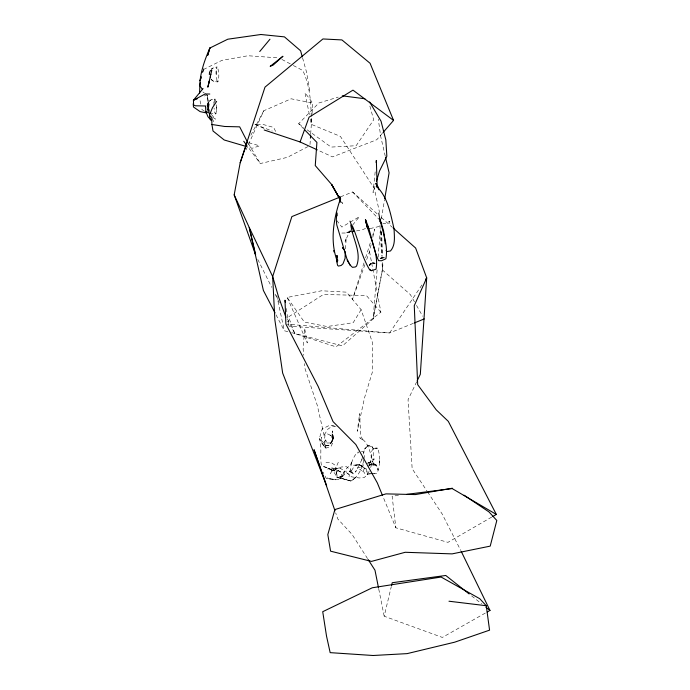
<?xml version="1.0" encoding="UTF-8"?>
<svg xmlns="http://www.w3.org/2000/svg" width="690" height="690" viewBox="0 0 690 690"><rect width="100%" height="100%" fill="white"/><g stroke="black" fill="none" stroke-linecap="round" stroke-linejoin="round"><path stroke-width="0.52" stroke-dasharray="3.45 2.59" d="M208.294 106.915L208.268 105.812L208.561 107.761M208.397 108.209L208.104 104.932L208.363 108.054L208.656 107.468M213.874 105.277L214.288 99.834L214.944 98.929L216.332 102.931M216.971 80.808L216.005 70.432L217.057 66.895L213.296 67.896L211.304 69.147M215.987 74.149L216.41 67.784M209.657 112.375L211.778 113.401L215.599 113.962L216.651 110.434L216.505 104.828M216.651 110.434L216.677 106.709M310.698 133.912L311.966 114.764M312.035 113.695L312.751 103.026L304.989 92.796L309.43 114.894M310.008 144.52L310.353 139.216M377.102 269.971L373.126 318.97L342.421 345.888L289.515 332.106M378.137 257.189L380.475 228.433M375.179 171.862L373.057 192.622L375.205 185.429M208.518 107.528L208.276 109.055L208.475 108.304M213.883 102.465L214.952 98.963C208.276 98.437 205.284 106.933 209.105 111.538L207.078 105.717L208.673 101.965M351.529 462.498L349.054 476.609M363.923 458.841L364.57 454.667L363.449 451.717L359.162 450.691M345.526 248.857L346.216 237.886L345.129 241.379L350.391 229.908M381.337 218.859L384.511 200.022M363.785 459.704C362.491 467.993 358.403 476.781 350.891 481.008L336.668 477.057C334.529 470.796 328.483 467.527 322.359 466.164L334.572 470.994L338.669 461.368M366.675 259.613L369.53 251.6L371.151 244.467M372.764 237.343L374.61 229.192L372.678 235.316M202.765 72.519L203.231 70.527M485.311 613.074L442.35 637.422L384.183 616.222L391.221 586.905M362.561 456.694L361.663 460.334L362.302 458.859L355.479 472.115L357.8 467.88L362.103 466.914L366.364 469.338L367.572 474.228L366.485 469.053L359.43 464.603L354.462 465.888L350.434 472.495M205.077 93.599L207.285 95.237L208.164 100.49L209.708 102.146L208.259 108.416L209.105 111.538M202.817 71.605L203.731 68.526M363.328 454.149L364.63 449.087L367.925 445.68M202.532 72.605L203.153 70.552M363.992 262.89L352.409 299.658L364.898 264.615M365.605 257.784L370.746 241.448M325.896 442.454L326.31 441.152L325.413 439.849L325.801 440.789M372.833 465.836L374.006 463.697L369.849 462.593L368.279 463.49M369.072 471.305L367.908 474.125L364.38 477.454L359.223 477.98L351.486 476.825L345.957 472.167L348.614 474.09M370.634 467.544L373.1 460.308L373.359 448.491L371.487 446.016L367.727 445.266L364.63 449.087L367.649 445.731L371.953 446.577L372.773 448.293L371.953 446.464M363.328 470.839L365.562 465.698M245.968 149.971L263.752 110.762L291.154 98.799L312.751 103.026M369.064 464.551L370.703 460.842L374.316 458.988L371.177 460.618L370.642 462.334L371.72 451.251L373.376 447.983L377.37 448.181L373.506 448.448L377.482 448.034C380.759 455.978 380.156 465.276 377.12 473.28L374.463 473.642M207.026 105.26L208.251 102.922L209.708 102.146M416.691 381.812L408.049 399.674L412.146 468.691L426.955 490.987M250.849 135.257L263.752 110.762M361.129 309.672L353.185 322.704L327.051 326.534L304.376 322.092L287.178 297.442L321.626 290.775L346.466 292.155L361.129 309.672L372.436 342.516L372.635 371.22L364.51 397.854L357.282 431.276L359.611 413.655L360.646 435.485L363.138 440.574L359.731 437.719C369.616 442.195 370.185 454.555 373.385 463.611L368.779 462.524L366.433 463.723L368.883 462.378L373.488 463.577L373.704 464.594M421.909 284.987L389.574 332.977L289.093 326.18L287.299 321.195M210.726 78.703L211.761 80.213L213.9 81.532L217.721 81.912L218.376 81.066C218.963 76.426 219.36 71.105 217.065 66.904M216.255 113.091L215.599 113.962L214.849 112.841L214.047 108.097M352.581 225.121L359.412 216.703L341.886 227.079L336.918 220.671M382.346 133.291L376.749 139.734L332.554 156.88L318.228 150.299M336.065 472.814L341.136 467.018L346.371 466.63L350.615 469.95L353.228 473.935L349.131 470.813L353.901 474.116L349.537 471.115L344.526 471.192L342.878 474.375L344.819 470.442L351.702 462.956L350.934 464.758C352.34 460.221 354.263 455.443 357.67 452.079M357.808 453.201L359.283 451.553M303.772 128.935L298.658 123.7L318.858 102.991L338.221 97.083M325.973 462.283L331.467 462.749L335.573 465.526L337.194 476.73L336.272 471.27L331.942 467.949L327.681 469.002L332.209 467.734L340.774 471.796L342.24 475.479L339.247 479.145L344.198 474.893L344.051 470.649L339.558 467.863L333.244 469.269L330.329 473.53L332.08 470.658L336.358 469.907L340.739 472.15L342.24 475.479L338.445 479.455L335.883 479.774L327.155 478.015L335.883 479.774L333.917 479.973L326.275 478.411L323.049 472.167M371.686 263.097L380.88 312.199L336.004 346.854L294.777 333.581L287.1 318.176M209.156 101.318L211.2 99.757M211.269 69.181L213.305 67.879M368.814 465L371.565 463.861L376.378 465.077L378.137 470.123L376.214 465.698L371.832 464.292L368.037 466.397M491.677 517.112L447.957 542.34L395.853 527.807L382.95 496.541M368.943 465.362L372.359 463.551L369.003 465.336M308.051 146.565L287.281 157.38L260.268 163.53L247.555 146.418M203.464 69.526L222.016 60.315L247.986 55.743L277.966 57.848M365.562 228.424L361.758 230.063L356.178 230.96M340.644 196.822L352.599 191.975L378.12 214.685M413.327 323.351L389.574 332.977L286.962 324.136M351.012 231.167L346.354 232.996L341.127 233.056M204.318 95.996L207.293 94.832M350.917 231.133L345.802 232.797L350.839 231.961M321.92 443.075L324.921 447.568L326.085 448.043L331.062 446.378L332.942 442.428L331.942 436.028L327.621 433.941L331.718 435.951L332.157 440.617L329.38 445.11L324.386 446.18L321.92 443.075L320.833 440.289L321.721 437.21L321.247 441.229L319.341 438.564L322.204 428.939L330.174 425.04L337.117 426.713M379.336 226.432L369.849 228.64M339.558 467.863L333.244 469.269M371.453 473.832L375.55 473.305L373.626 473.392M398.44 495.403L392.118 496.205L395.853 527.807M370.444 473.918L365.424 474.366L363.639 471.71L359.783 469.493L361.75 470.58M372.669 473.435L368.822 473.599L369.624 474.039M264.054 128.444L254.912 124.338L262.838 124.398L273.628 127.434L276.181 132.566M389.876 223.56L389.488 221.542L384.666 223.603L382.752 223.163M370.254 464.249L375.722 465.224L374.006 463.697M335.642 426.644L332.658 425.963L328.035 429.033L324.524 434.441L325.119 433.173L324.723 438.185L317.297 405.384L305.075 368.822L304.566 363.63M376.378 465.077L371.565 463.861M276.043 314.821L284.323 330.752L288.472 331.838M248.702 142.701L259.621 145.832L252.247 148.246L247.236 146.772M254.912 124.338L272.317 131.074M324.921 447.568L326.085 448.043M310.276 119.103L311.328 124.364L340.403 136.396L374.291 188.413L379.56 212.563M334.572 470.994L328.975 468.562L333.477 470.787M281.891 59.444L292.37 64.981M293.319 65.49L302.841 70.527C310.733 87.432 311.19 106.053 311.328 124.364M389.005 221.162L389.764 221.576M213.891 81.498L211.235 79.376M359.43 464.603L363.432 467.07L362.854 463.611M204.447 111.271L201.92 109.46L201.446 106.7M212.891 117.326L215.418 119.137L211.08 114.135M298.658 123.7L303.79 127.391M307.205 129.849L331.122 147.082L356.152 145.711L373.678 119.819L369.383 104.328M202.86 91.951L204.335 93.046M471.632 595.918L481.637 603.836M381.311 217.523L392.481 227.45M352.599 191.975L378.939 219.213M380.88 312.199L366.442 295.587L323.463 294.432L288.532 316.9L294.777 333.581M324.007 445.723L325.792 447.905L324.386 446.18L329.673 445.136L332.77 440.444L333.279 438.461L332.606 430.905L333.037 437.348L331.364 442.971L330.191 443.265L333.279 438.461L332.071 433.855L333.279 438.461L331.364 442.971L323.774 443.032L319.341 438.564C322.29 447.629 319.634 457.022 321.583 466.173M427.55 491.884L442.169 513.981L460.722 550.396M216.979 80.773L217.712 81.938M208.199 110.314L207.578 109.184L208.596 110.918M367.554 558.607L352.124 534.509L337.772 518.923L335.676 512.817M207.871 109.719L206.94 107.804M341.455 201.782L342.533 203.516L341.498 201.704M248.452 143.658L260.268 163.53M414.457 301.797L410.352 294.578L382.441 269.98L382.027 262.528M416.51 305.403L422.677 316.236M257.81 259.449L271.731 287.368M275.094 294.104L279.416 302.772M212.209 118.594L214.685 123.7M287.178 297.442L307.291 342.947L304.626 328.276L303.134 349.08L303.747 355.315M209.596 110.728L208.803 108.848L207.285 95.237L207.276 106.165L208.225 113.246M200.816 104.087L199.79 99.662M302.574 57.882L306.532 72.096L309.637 90.666M385.27 156.242L380.733 136.568L378.284 119.163M276.707 295.329L284.323 330.752M378.75 589.036L384.183 616.222M369.53 251.6L371.487 262.053M286.315 308.525L289.093 326.18M379.966 225.285L381.673 256.145M381.596 231.624L382.493 256.128M382.726 262.519L382.881 266.78L373.126 318.97L382.441 269.98L382.251 262.519M381.458 231.624L382.088 256.128M324.524 441.557L324.128 444.602L324.973 447.189L325.577 446.87L324.576 442.592L325.413 440.306L324.524 441.557M379.595 460.454L379.276 462.464L379.75 459.514L379.595 460.454M208.423 104.199L208.156 108.175L208.665 109.615L208.923 105.648L208.423 104.199M344.146 474.306L342.551 476.652L344.146 474.306M355.548 477.497L351.684 480.723L355.548 477.497M341.498 476.178L339.773 476.48L341.498 476.178M359.041 464.568L353.254 465.198L359.05 464.896L363.432 467.07L359.041 464.568M350.891 481.008L336.668 477.057L350.891 481.008M332.709 434.493L332.356 434.217L333.123 439.521L332.709 434.493"/><path stroke-width="1.03" d="M345.216 251.609L345.103 258.293L342.999 263.83L341.136 265.486L338.428 266.081L337.6 265.365L336.487 260.553L336.901 256.085L336.927 257.154M340.412 201.368L340.567 198.461C333.736 217.85 329.82 240.258 336.824 259.923M417.139 380.871L420.322 374.291L426.696 277.88L415.622 248.029L393.283 228.157M310.422 138.155L310.629 134.973M376.136 162.521L376.352 160.442L377.154 186.015L375.791 183.471L378.042 186.757L378.965 189.767M384.684 198.979L389.091 172.819L385.512 157.277M255.524 254.584L234.177 194.873L240.189 162.719L264.995 87.138L322.92 38.959L341.921 39.925L370.073 63.273L393.559 120.405L383.054 132.48M337.79 260.07L337.393 261.976L336.755 255.507L337.35 255.818M208.811 83.024L209.458 80.877L207.819 87.181L211.856 69.983L210.372 70.716L209.51 72.312L209.355 74.667M200.436 82.515L199.738 85.517L202.437 89.476M391.471 585.862L392.222 582.722L445.766 575.477L469.131 593.943M385.244 243.794L383.597 230.943L379.974 218.911M201.282 76.728L200.048 80.825L199.548 93.357M376.43 181.315L379.5 171.025L386.849 156.199L385.831 139.863L381.027 121.164L369.59 101.913M200.98 77.746L200.048 80.825C201.333 69.388 205.284 58.538 209.872 48.033L227.786 39.209L260.898 34.5L284.444 36.872L300.599 50.775L302.289 56.865M240.189 162.719L247.382 141.847L239.672 126.848L224.681 126.477L211.899 124.476L211.761 117.481L209.441 115.187L212.451 107.769L216.626 101.404M317.279 149.859L300.09 141.959L309.077 117.171L352.97 90.14L393.559 120.405M425.497 279.657L426.696 277.88L414.267 305.653L417.692 384.684L436.235 409.834L448.293 421.34L496.326 514.43L492.608 516.577M203.084 88.579L193.416 100.248L193.623 105.018L195.442 105.777L205.525 105.993L205.87 111.59L207.906 116.67L211.502 120.612M259.725 51.526L269.954 39.227M380.371 258.474L384.132 257.517M487.183 612.021L489.986 610.426L461.205 551.353M338.661 197.625L291.87 216.591L272.671 276.569L274.844 319.806L282.65 373.048L326.637 485.657L314.036 449.716L334.978 510.781M414.319 322.954L424.221 318.935M197.383 98.705L193.416 100.248L205.146 93.978L209.786 94.038M371.229 270.773L376.041 269.195C379.103 252.471 368.658 235.816 365.433 219.601L366.459 222.378M381.251 258.026L382.269 257.758M452.355 488.209L415.302 494.583L385.96 493.876L334.874 509.565L327.819 534.595L330.588 551.172L371.496 561.401L405.194 552.285L452.114 553.88L490.211 546.126L496.817 520.484L489.02 511.945L464.094 495.204M351.848 231.797L353.866 231.461L349.977 221.119M406.867 494.333L452.192 488.589L496.326 514.43M448.983 601.223L486.269 605.725L489.572 630.151L454.684 642.183L407.109 653.628L373.109 655.5L330.165 652.645L326.517 636.068L322.722 611.702L372.281 587.777L441.108 577.047L479.731 598.696L486.269 605.725M342.292 95.832L364.881 98.765M206.345 112.936L200.1 111.599L193.493 107.002L193.183 103.811M246.235 146.47L224.19 139.975L213.012 130.988L211.899 124.476M264.192 129.987L300.09 141.959M205.87 111.59L210.2 113.393M369.926 269.833L371.073 270.402L369.616 269.712C361.439 256.283 358.602 240.31 352.383 225.966M485.812 607.131L489.986 610.426M367.666 227.898L368.874 228.864L367.839 226.087M337.117 215.806L336.78 212.727L336.297 219.877L336.763 224.862L347.294 260.104L350.14 265.124L352.443 267.332L355.298 267.004L356.523 266.133C361.888 252.531 352.573 238.645 350.831 225.018M304.497 129.686L316.908 142.416L315.261 165.566L331.657 184.497L340.463 199.893M243.743 141.278L246.916 145.555M379.578 220.972L380.846 222.723M377.447 187.749L376.395 186.162C388.065 197.323 390.506 214.047 394.076 228.959C394.257 236.334 395.775 244.89 390.506 250.953L386.711 251.583L386.184 250.349L386.547 251.126M344.655 250.599L342.456 247.408L343.577 249.159M368.124 559.504L374.981 570.216L378.543 587.992M340.386 200.048L331.657 184.497L340.524 200.195M350.14 265.124L347.294 260.104L348.45 262.148M275.069 312.95L263.382 290.456L249.254 227.502L234.177 194.873M367.641 226.294L368.874 228.864M382.545 495.567L377.301 482.862L355.824 444.515L333.054 421.607L318.211 386.521L285.893 324.05L285.013 300.21L285.341 302.289M285.876 317.202L278.355 296.26L272.671 276.569L249.254 227.502L255.645 254.558M365.433 219.601C371.41 232.746 372.557 247.736 378.569 260.665L381.536 260.751L385.9 258.776C388.746 243.329 380.88 228.166 378.767 213.115M339.998 199.143L339.428 196.607L340.437 201.092L339.721 196.374L340.23 202.317M209.441 115.187L210.424 119.819M365.89 221.852L366.287 223.707M366.675 225.57L367.071 227.424M333.96 251.91L333.753 250.565M210.743 74.218L210.795 74.718M210.381 76.219L210.441 77.453M209.872 48.033L207.725 55.209L209.872 48.033M369.642 264.934L369.348 265.314L371.091 263.425L369.642 264.934M282.84 56.33L273.223 65.024L270.178 66.335L282.84 56.33M374.463 263.373L372.514 262.968L374.937 263.502L374.463 263.373"/></g></svg>
